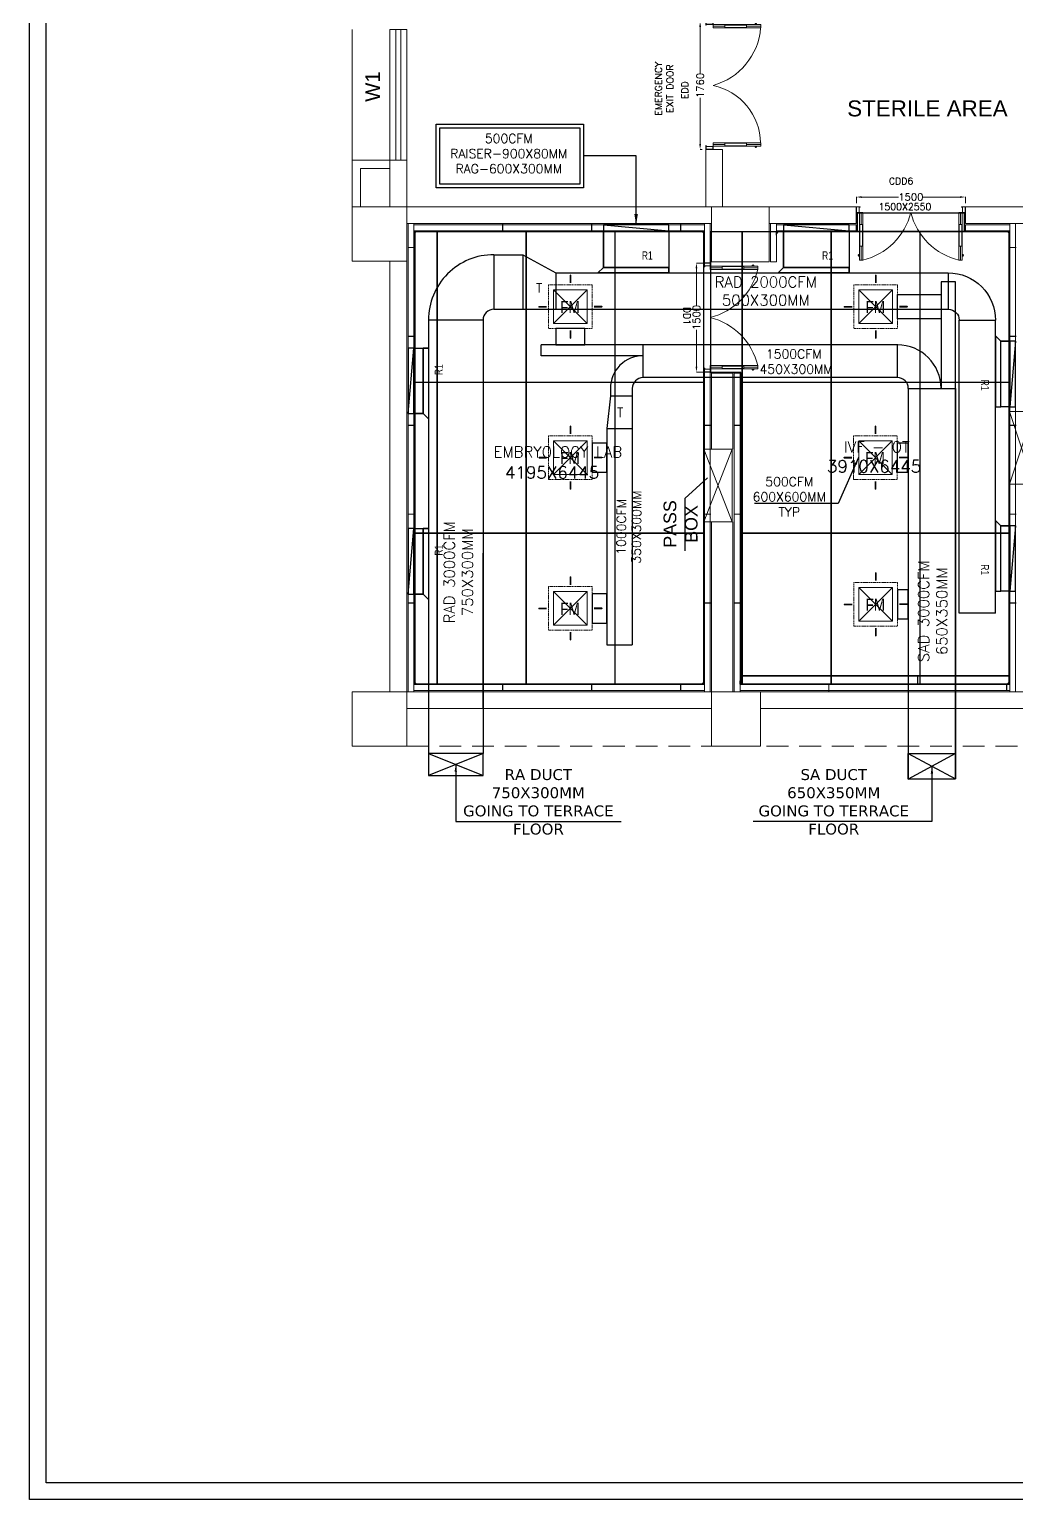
# Model space of a CAD drawing. Header units: millimetres. Extents: x 3552052 to 4144896, y -707811 to -630695.
# Drawn here: x 3959407 to 3972986, y -666235 to -646004 of the extents above; entities that cross this region are included whole.
import ezdxf
from ezdxf.enums import TextEntityAlignment as Align

# ---------------------------------------------------------------- set-up
doc = ezdxf.new("R2010")
doc.units = ezdxf.units.MM
doc.header["$LTSCALE"] = 6
doc.header["$MEASUREMENT"] = 0
doc.linetypes.add('DASHED', pattern=[0.75, 0.5, -0.25])
doc.linetypes.add('HIDDEN', pattern=[0.375, 0.25, -0.125])
doc.layers.get('0').update_dxf_attribs({"linetype": 'CONTINUOUS', "lineweight": 0})
doc.layers.get('Defpoints').update_dxf_attribs({"linetype": 'CONTINUOUS', "lineweight": 0})
for name, color, linetype, lineweight in [('0 Room description', 6, 'CONTINUOUS', 0), ('0 Room Dimensions', 7, 'CONTINUOUS', 0), ('1200 Door', 144, 'CONTINUOUS', 0), ('80 mm Wall', 5, 'CONTINUOUS', 0), ('Ahlada 50mm Ceiling Panels', 191, 'CONTINUOUS', 0), ('Ahlada Coving', 3, 'CONTINUOUS', 0), ('Chajja', 7, 'CONTINUOUS', 0), ('COL', 5, 'CONTINUOUS', 0), ('DIM', 7, 'CONTINUOUS', 0), ('Double Leaf Door', 4, 'CONTINUOUS', 0), ('JOINERY', 7, 'CONTINUOUS', 0), ('MEP_HVAC_RA_DUCT', 1, 'CONTINUOUS', 0), ('MEP_HVAC_RA_RAISERS', 3, 'CONTINUOUS', 0), ('MEP_HVAC_SUPPLY_AIR_DUCT', 3, 'CONTINUOUS', 0), ('MEP_HVAC_SUPPLY_DIFFUSER', 5, 'CONTINUOUS', 0), ('MEP_HVAC_TEXT', 7, 'CONTINUOUS', 0), ('Partition-80WP', 7, 'CONTINUOUS', 0), ('Supply Diffusers', 3, 'CONTINUOUS', 0), ('WALL', 8, 'CONTINUOUS', 0), ('walls', 1, 'CONTINUOUS', 0), ('WIN', 151, 'CONTINUOUS', 0), ('Window', 161, 'CONTINUOUS', 0)]:
    doc.layers.add(name, color=color, linetype=linetype, lineweight=lineweight)
doc.styles.add('ARIAL', font='arial.ttf')
doc.styles.add('ARIEL', font='sanss___.ttf', dxfattribs={"width": 0.75})
doc.styles.add('ROMAN', font='arial.ttf', dxfattribs={"width": 0.8})
doc.styles.add('ROMANS', font='romans.shx')
doc.styles.add('SIMPLEX', font='SIMPLEX')
doc.styles.add('VERDANA', font='verdana.ttf')
doc.dimstyles.new('AEPL1', dxfattribs={"dimtxt": 100, "dimasz": 75, "dimexe": 25, "dimexo": 50, "dimtad": 0, "dimdec": 0, "dimtxsty": 'ROMANS', "dimcen": 2.5, "dimclrd": 7, "dimclre": 7, "dimclrt": 7, "dimadec": 0, "dimazin": 0, "dimtfac": 1, "dimtdec": 0, "dimtmove": 0, "dimatfit": 3, "dimfxl": 1, "dimlwd": 0, "dimlwe": 0, "dimarcsym": 0})
doc.dimstyles.new('TEXT', dxfattribs={"dimscale": 0, "dimtxt": 500, "dimasz": 100, "dimexe": 75, "dimexo": 100, "dimgap": 50, "dimtad": 0, "dimdec": 0, "dimzin": 0, "dimdsep": 46, "dimtxsty": 'ARIAL', "dimblk": 'OBLIQUE', "dimcen": 0.09, "dimdle": 100, "dimclrd": 256, "dimclre": 256, "dimclrt": 6, "dimadec": 0, "dimazin": 0, "dimtfac": 1, "dimtdec": 0, "dimtofl": 0, "dimtmove": 2, "dimatfit": 3, "dimfxl": 1, "dimfrac": 2, "dimtolj": 1, "dimtzin": 0, "dimarcsym": 0})

# ---------------------------------------------------------------- blocks, each defined once
blk = doc.blocks.new('_Oblique')
at = {"color": 0, "linetype": 'ByBlock', "lineweight": -2}
blk.add_line((-0.5, -0.5), (0.5, 0.5), dxfattribs=at)
blk = doc.blocks.new('*D823')
at = {"layer": 'Defpoints', "color": 0, "linetype": 'ByBlock', "transparency": 16777216}
for p in [(3862501, -691043), (3861001, -691176), (3862501, -691176)]:
    blk.add_point(p, dxfattribs=at)
at = {"layer": 'DIM', "color": 7, "linetype": 'ByBlock', "lineweight": 0, "transparency": 16777216}
for p, q in [((3861001, -691126), (3861001, -691042)), ((3861076, -691043), (3861581, -691043)), ((3862426, -691043), (3861920, -691043)), ((3862501, -691126), (3862501, -691042))]:
    blk.add_line(p, q, dxfattribs=at)
at = {"layer": 'DIM', "color": 7, "linetype": 'ByBlock', "transparency": 16777216}
for points in [[(3861076, -691031), (3861076, -691056), (3861001, -691043)], [(3862426, -691031), (3862426, -691056), (3862501, -691043)]]:
    blk.add_solid(points, dxfattribs=at)
at = {"layer": 'DIM', "color": 0, "linetype": 'ByBlock', "transparency": 16777216, "insert": (3861751, -691043), "char_height": 100, "attachment_point": 5, "style": 'ROMANS'}
blk.add_mtext('1500', dxfattribs=at)
blk = doc.blocks.new('1500x80')
at = {"layer": 'Double Leaf Door'}
for points in [[(99336, -25418), (99341, -25418), (99341, -25121), (99336, -25121)], [(99380, -25121), (99375, -25121), (99375, -25418), (99380, -25418)], [(100704, -25121), (100709, -25121), (100709, -25418), (100704, -25418)], [(100748, -25418), (100743, -25418), (100743, -25121), (100748, -25121)]]:
    blk.add_hatch(color=6, dxfattribs=at).paths.add_polyline_path(points)
at = {"layer": 'Double Leaf Door', "color": 8}
for p, q in [((99322, -24985), (99322, -25003)), ((99336, -24983), (99324, -24983)), ((99324, -25005), (99336, -25005)), ((99336, -25582), (99336, -24928)), ((99336, -24928), (99380, -24928)), ((99336, -24983), (99336, -25005)), ((99358, -25121), (99358, -24928)), ((99380, -24928), (99380, -25582)), ((100748, -24928), (100704, -24928)), ((100704, -24928), (100704, -25582)), ((100726, -25121), (100726, -24928)), ((100748, -25582), (100748, -24928)), ((100748, -24983), (100760, -24983)), ((100748, -24983), (100748, -25005)), ((100760, -25005), (100748, -25005)), ((100762, -24985), (100762, -25003)), ((99358, -25582), (99358, -25418)), ((100726, -25582), (100726, -25418)), ((99292, -25582), (99292, -25662)), ((99332, -25582), (99292, -25582)), ((99292, -25662), (99332, -25662)), ((99294, -25584), (99294, -25660)), ((99330, -25584), (99294, -25584)), ((99294, -25660), (99332, -25660)), ((99330, -25659), (99330, -25584)), ((99342, -25659), (99330, -25659)), ((99332, -25657), (99332, -25582)), ((99344, -25657), (99332, -25657)), ((99332, -25660), (99342, -25660)), ((99332, -25662), (99344, -25662)), ((99380, -25582), (99336, -25582)), ((99342, -25660), (99342, -25659)), ((99344, -25662), (99344, -25657)), ((100704, -25582), (100748, -25582)), ((100740, -25662), (100740, -25657)), ((100740, -25657), (100752, -25657)), ((100752, -25662), (100740, -25662)), ((100742, -25660), (100742, -25659)), ((100742, -25659), (100754, -25659)), ((100752, -25660), (100742, -25660)), ((100752, -25657), (100752, -25582)), ((100752, -25582), (100792, -25582)), ((100790, -25660), (100752, -25660)), ((100792, -25662), (100752, -25662)), ((100754, -25659), (100754, -25584)), ((100754, -25584), (100790, -25584)), ((100790, -25584), (100790, -25660)), ((100792, -25582), (100792, -25662))]:
    blk.add_line(p, q, dxfattribs=at)
at = {"layer": 'Double Leaf Door', "color": 6}
for p, q in [((99380, -25121), (99336, -25121)), ((99336, -25121), (99336, -25418)), ((99341, -25418), (99341, -25121)), ((99375, -25418), (99375, -25121)), ((99380, -25418), (99380, -25121)), ((100704, -25418), (100704, -25121)), ((100704, -25121), (100748, -25121)), ((100709, -25418), (100709, -25121)), ((100743, -25418), (100743, -25121)), ((100748, -25121), (100748, -25418)), ((99336, -25418), (99380, -25418)), ((100748, -25418), (100704, -25418))]:
    blk.add_line(p, q, dxfattribs=at)
at = {"layer": 'Double Leaf Door', "color": 6, "ltscale": 100}
for p, q in [((99375, -25121), (99375, -25418)), ((100709, -25121), (100709, -25418))]:
    blk.add_line(p, q, dxfattribs=at)
at = {"layer": 'Double Leaf Door', "color": 6}
for points in [[(99336, -25121), (99336, -25418), (99341, -25418), (99341, -25121), (99336, -25121)], [(99380, -25121), (99380, -25418), (99375, -25418), (99375, -25121), (99380, -25121)], [(100704, -25121), (100704, -25418), (100709, -25418), (100709, -25121), (100704, -25121)], [(100748, -25121), (100748, -25418), (100743, -25418), (100743, -25121), (100748, -25121)]]:
    blk.add_lwpolyline(points, dxfattribs=at)
at = {"layer": 'Double Leaf Door', "ltscale": 5000}
for points in [[(99336, -25121), (99336, -25418), (99341, -25418), (99341, -25121), (99336, -25121)], [(100748, -25121), (100748, -25418), (100743, -25418), (100743, -25121), (100748, -25121)]]:
    blk.add_lwpolyline(points, dxfattribs=at)
at = {"layer": 'Double Leaf Door', "color": 8}
for centre, radius, start, end in [((99322, -24994), 3.72, 90, 270), ((99324, -24985), 1.98, 90, 180), ((99324, -25003), 1.98, 180, 270), ((99176, -25796), 892, 13.906, 76.7864), ((100908, -25796), 892, 103.2136, 166.094), ((100760, -24985), 1.98, 0, 90), ((100760, -25003), 1.98, 270, 0), ((100762, -24994), 3.72, 270, 90)]:
    blk.add_arc(centre, radius, start, end, dxfattribs=at)
blk = doc.blocks.new('1800x100')
at = {"layer": 'Double Leaf Door'}
for points in [[(101628, -31395), (101633, -31395), (101633, -31098), (101628, -31098)], [(101672, -31098), (101667, -31098), (101667, -31395), (101672, -31395)], [(103256, -31098), (103261, -31098), (103261, -31395), (103256, -31395)], [(103300, -31395), (103295, -31395), (103295, -31098), (103300, -31098)]]:
    blk.add_hatch(color=6, dxfattribs=at).paths.add_polyline_path(points)
at = {"layer": 'Double Leaf Door', "color": 8}
for p, q in [((101628, -31558), (101628, -30904)), ((101628, -30904), (101672, -30904)), ((101650, -31098), (101650, -30904)), ((101672, -30904), (101672, -31558)), ((103300, -30904), (103256, -30904)), ((103256, -30904), (103256, -31558)), ((103278, -31098), (103278, -30904)), ((103300, -31558), (103300, -30904)), ((101613, -30962), (101613, -30980)), ((101628, -30960), (101615, -30960)), ((101615, -30982), (101628, -30982)), ((101628, -30960), (101628, -30982)), ((103300, -30960), (103312, -30960)), ((103300, -30960), (103300, -30982)), ((103312, -30982), (103300, -30982)), ((103314, -30962), (103314, -30980)), ((101584, -31558), (101584, -31658)), ((101624, -31558), (101584, -31558)), ((101586, -31560), (101586, -31656)), ((101622, -31560), (101586, -31560)), ((101622, -31655), (101622, -31560)), ((101624, -31654), (101624, -31558)), ((101672, -31558), (101628, -31558)), ((101650, -31558), (101650, -31395)), ((103256, -31558), (103300, -31558)), ((103278, -31558), (103278, -31395)), ((103304, -31654), (103304, -31558)), ((103304, -31558), (103344, -31558)), ((103306, -31655), (103306, -31560)), ((103306, -31560), (103342, -31560)), ((103342, -31560), (103342, -31656)), ((103344, -31558), (103344, -31658)), ((101584, -31658), (101624, -31658)), ((101586, -31656), (101624, -31656)), ((101634, -31655), (101622, -31655)), ((101636, -31654), (101624, -31654)), ((101624, -31656), (101634, -31656)), ((101624, -31658), (101636, -31658)), ((101634, -31656), (101634, -31655)), ((101636, -31658), (101636, -31654)), ((103292, -31658), (103292, -31654)), ((103292, -31654), (103304, -31654)), ((103304, -31658), (103292, -31658)), ((103294, -31656), (103294, -31655)), ((103294, -31655), (103306, -31655)), ((103304, -31656), (103294, -31656)), ((103342, -31656), (103304, -31656)), ((103344, -31658), (103304, -31658))]:
    blk.add_line(p, q, dxfattribs=at)
at = {"layer": 'Double Leaf Door', "color": 6}
for p, q in [((101672, -31098), (101628, -31098)), ((101628, -31098), (101628, -31395)), ((101633, -31395), (101633, -31098)), ((101667, -31395), (101667, -31098)), ((101672, -31395), (101672, -31098)), ((103256, -31395), (103256, -31098)), ((103256, -31098), (103300, -31098)), ((103261, -31395), (103261, -31098)), ((103295, -31395), (103295, -31098)), ((103300, -31098), (103300, -31395)), ((101628, -31395), (101672, -31395)), ((103300, -31395), (103256, -31395))]:
    blk.add_line(p, q, dxfattribs=at)
at = {"layer": 'Double Leaf Door', "color": 6, "ltscale": 100}
for p, q in [((101667, -31098), (101667, -31395)), ((103261, -31098), (103261, -31395))]:
    blk.add_line(p, q, dxfattribs=at)
at = {"layer": 'Double Leaf Door', "color": 6}
for points in [[(101628, -31098), (101628, -31395), (101633, -31395), (101633, -31098), (101628, -31098)], [(101672, -31098), (101672, -31395), (101667, -31395), (101667, -31098), (101672, -31098)], [(103256, -31098), (103256, -31395), (103261, -31395), (103261, -31098), (103256, -31098)], [(103300, -31098), (103300, -31395), (103295, -31395), (103295, -31098), (103300, -31098)]]:
    blk.add_lwpolyline(points, dxfattribs=at)
at = {"layer": 'Double Leaf Door', "ltscale": 5000}
for points in [[(101628, -31098), (101628, -31395), (101633, -31395), (101633, -31098), (101628, -31098)], [(103300, -31098), (103300, -31395), (103295, -31395), (103295, -31098), (103300, -31098)]]:
    blk.add_lwpolyline(points, dxfattribs=at)
at = {"layer": 'Double Leaf Door', "color": 8}
for centre, radius, start, end in [((101602, -31796), 894, 15.3848, 85.5115), ((103269, -31727), 822, 90.8957, 168.2081), ((101613, -30971), 3.72, 90, 270), ((101615, -30962), 1.98, 90, 180), ((101615, -30980), 1.98, 180, 270), ((103312, -30962), 1.98, 0, 90), ((103312, -30980), 1.98, 270, 0), ((103314, -30971), 3.72, 270, 90)]:
    blk.add_arc(centre, radius, start, end, dxfattribs=at)
blk = doc.blocks.new('*D827')
at = {"layer": 'Defpoints', "color": 0, "linetype": 'ByBlock', "transparency": 16777216}
for p in [(3858931, -688627), (3858852, -690387), (3858931, -690387)]:
    blk.add_point(p, dxfattribs=at)
at = {"layer": 'DIM', "color": 7, "linetype": 'ByBlock', "lineweight": 0, "transparency": 16777216}
for p, q in [((3858881, -688627), (3858851, -688627)), ((3858852, -688702), (3858852, -689337)), ((3858852, -690312), (3858852, -689677)), ((3858881, -690387), (3858851, -690387))]:
    blk.add_line(p, q, dxfattribs=at)
at = {"layer": 'DIM', "color": 7, "linetype": 'ByBlock', "transparency": 16777216}
for points in [[(3858840, -688702), (3858865, -688702), (3858852, -688627)], [(3858840, -690312), (3858865, -690312), (3858852, -690387)]]:
    blk.add_solid(points, dxfattribs=at)
at = {"layer": 'DIM', "color": 0, "linetype": 'ByBlock', "transparency": 16777216, "insert": (3858852, -689507), "char_height": 100, "attachment_point": 5, "rotation": 90, "style": 'ROMANS'}
blk.add_mtext('1760', dxfattribs=at)
blk = doc.blocks.new('*D830')
at = {"layer": 'Defpoints', "color": 0, "linetype": 'ByBlock', "transparency": 16777216}
for p in [(3858802, -691951), (3858951, -691951), (3858951, -693451)]:
    blk.add_point(p, dxfattribs=at)
at = {"layer": 'DIM', "color": 7, "linetype": 'ByBlock', "lineweight": 0, "transparency": 16777216}
for p, q in [((3858901, -691951), (3858801, -691951)), ((3858802, -692026), (3858802, -692532)), ((3858802, -693376), (3858802, -692871)), ((3858901, -693451), (3858801, -693451))]:
    blk.add_line(p, q, dxfattribs=at)
at = {"layer": 'DIM', "color": 7, "linetype": 'ByBlock', "transparency": 16777216}
for points in [[(3858789, -692026), (3858814, -692026), (3858802, -691951)], [(3858789, -693376), (3858814, -693376), (3858802, -693451)]]:
    blk.add_solid(points, dxfattribs=at)
at = {"layer": 'DIM', "color": 0, "linetype": 'ByBlock', "transparency": 16777216, "insert": (3858802, -692701), "char_height": 100, "attachment_point": 5, "rotation": 90, "style": 'ROMANS'}
blk.add_mtext('1500', dxfattribs=at)
blk = doc.blocks.new('A010004 Mezz.F. Layout Plan$0$b & c')
at = {"layer": 'Ahlada Coving', "color": 3}
for p, q in [((-4, 41), (-6, 42)), ((-3, 8), (-4, 8)), ((-4, 8), (-3, 6)), ((5, 15), (-3, 8)), ((-3, 6), (6, 14)), ((9, 11), (0, 3)), ((0, 3), (2, 2)), ((2, 3), (10, 11)), ((2, 2), (2, 3)), ((37, 0), (35, 2))]:
    blk.add_line(p, q, dxfattribs=at)
blk.add_lwpolyline([(-6, 31), (-6, 6), (0, 0), (25, 0), (23, 2), (13, 2), (4, 4), (4, 2), (1, 2), (-4, 6), (-4, 9), (-1, 9), (-4, 19), (-4, 28), (-6, 31)], dxfattribs=at)
for radius, start, end in [(44, 181.9548, 220.5976), (42.5, 184.1661, 265.906), (44, 222.2286, 227.7746), (44, 229.4056, 268.1119)]:
    blk.add_arc((38, 44), radius, start, end, dxfattribs=at)
blk = doc.blocks.new('RA_RAISER')
at = {"layer": 'MEP_HVAC_RA_RAISERS', "lineweight": 25}
blk.add_line((3561966, -606673), (3562866, -606753), dxfattribs=at)
blk.add_lwpolyline([(3562866, -606673), (3561966, -606673), (3561966, -606753), (3562866, -606753)], close=True, dxfattribs=at)
blk.add_lwpolyline([(3562416, -606784, 0, 66.4, 0), (3562416, -606862, 0, 0, 0), (3562416, -606988, 0, 0, 0), (3562516, -606988, 0, 0, 0), (3562241, -607053, 0, 0, 0), (3562393, -607053, 0, 0, 0), (3562393, -607148, 0, 0, 0)], format="xyseb", dxfattribs=at)
at = {"layer": 'MEP_HVAC_RA_RAISERS', "lineweight": 25, "insert": (3562494, -607037), "char_height": 112.5, "width": 174.15, "attachment_point": 1, "style": 'ARIEL'}
blk.add_mtext('R1', dxfattribs=at)
blk = doc.blocks.new('FM3')
at = {"layer": 'Supply Diffusers'}
for p, q in [((235, -235), (-235, 235)), ((-235, -235), (235, 235))]:
    blk.add_line(p, q, dxfattribs=at)
at = {"layer": 'Supply Diffusers', "color": 7}
for points in [[(1, 451, 0, 150, 0), (1, 391, 25, 25, 0), (1, 330, 25, 25, 0)], [(-451, -1, 0, 150, 0), (-391, -1, 25, 25, 0), (-330, -1, 25, 25, 0)], [(451, 1, 0, 150, 0), (390, 1, 25, 25, 0), (330, 1, 25, 25, 0)], [(1, -451, 0, 150, 0), (1, -390, 25, 25, 0), (1, -330, 25, 25, 0)]]:
    blk.add_lwpolyline(points, format="xyseb", dxfattribs=at)
at = {"layer": 'Supply Diffusers', "linetype": 'DASHED', "ltscale": 5}
blk.add_lwpolyline([(-305, -305), (305, -305), (305, 305), (-305, 305)], close=True, dxfattribs=at)
at = {"layer": 'Supply Diffusers'}
blk.add_lwpolyline([(-235, -235), (235, -235), (235, 235), (-235, 235)], close=True, dxfattribs=at)
at = {"layer": 'Supply Diffusers', "style": 'ROMAN', "width": 0.8}
blk.add_text('FM', height=170, dxfattribs=at).set_placement((-144, -90))
blk = doc.blocks.new('SA DIFFUSER 600X600MM')
at = {"layer": 'Supply Diffusers', "color": 1, "xscale": 0.9836065573758823, "yscale": 0.9836065573758823, "zscale": 0.9836065573758823}
blk.add_blockref('FM3', (1302830, -127949, 14385), dxfattribs=at)
blk = doc.blocks.new('EEEE')
at = {"layer": '80 mm Wall', "ltscale": 500}
for p, q in [((3854835.7, -691406.4), (3854835.7, -697851.4)), ((3854915.7, -691406.4), (3854915.7, -697851.4)), ((3854915.7, -691426.4), (3858910.7, -691426.4)), ((3858910.7, -691406.4), (3858910.7, -691951.4)), ((3858990.7, -691406.4), (3858990.7, -691951.4)), ((3859820.7, -691406.4), (3859820.7, -691936.4)), ((3859900.7, -691406.4), (3859900.7, -691936.4)), ((3859900.7, -691426.4), (3861000.7, -691426.4)), ((3861000.7, -691426.4), (3861000.7, -691506.4)), ((3862500.7, -691426.4), (3863110.7, -691426.4)), ((3863110.7, -691406.4), (3863110.7, -697851.4)), ((3863190.7, -691406.4), (3863190.7, -697851.4)), ((3854915.7, -691506.4), (3858910.7, -691506.4)), ((3859900.7, -691506.4), (3861000.7, -691506.4)), ((3862500.7, -691506.4), (3863110.7, -691506.4)), ((3859820.7, -691936.4), (3859900.7, -691936.4)), ((3858910.7, -693451.4), (3858910.7, -697851.4)), ((3858990.7, -693451.4), (3858990.7, -697851.4)), ((3859320.7, -693466.4), (3859320.7, -697851.4)), ((3859400.7, -693466.4), (3859400.7, -697851.4)), ((3854915.7, -697751.4), (3858910.7, -697751.4)), ((3859400.7, -697751.4), (3863110.7, -697751.4)), ((3854915.7, -697831.4), (3858910.7, -697831.4)), ((3859400.7, -697831.4), (3863110.7, -697831.4))]:
    blk.add_line(p, q, dxfattribs=at)
at = {"layer": '80 mm Wall', "color": 8, "ltscale": 500}
for p, q in [((3862500.7, -691426.4), (3862500.7, -691506.4)), ((3858990.7, -691951.4), (3858910.7, -691951.4)), ((3858990.7, -693451.4), (3858910.7, -693451.4)), ((3859320.7, -693466.4), (3859400.7, -693466.4))]:
    blk.add_line(p, q, dxfattribs=at)
at = {"layer": 'Ahlada 50mm Ceiling Panels', "linetype": 'ByBlock', "lineweight": -2}
for p, q in [((3861010.7, -691266.4), (3861010.7, -691513.4)), ((3862490.7, -691266.4), (3861010.7, -691266.4)), ((3854925.7, -691516.4), (3858900.7, -691516.4)), ((3854925.7, -691516.4), (3854925.7, -697741.4)), ((3855231.7, -691516.4), (3855231.7, -697741.4)), ((3855234.7, -691516.4), (3855234.7, -697741.4)), ((3856454.7, -691516.4), (3856454.7, -697741.4)), ((3856457.7, -691516.4), (3856457.7, -697741.4)), ((3857677.7, -691516.4), (3857677.7, -697741.4)), ((3857680.7, -691516.4), (3857680.7, -697741.4)), ((3858900.7, -691516.4), (3858900.7, -697741.4)), ((3859000.7, -691516.4), (3863100.7, -691516.4)), ((3859000.7, -693456.4), (3859000.7, -691516.4)), ((3859431.7, -697741.4), (3859431.7, -691516.4)), ((3859434.7, -697741.4), (3859434.7, -691516.4)), ((3860654.7, -697741.4), (3860654.7, -691516.4)), ((3860657.7, -697741.4), (3860657.7, -691516.4)), ((3861010.7, -691513.4), (3862490.7, -691513.4)), ((3861877.7, -697741.4), (3861877.7, -691516.4)), ((3861880.7, -697741.4), (3861880.7, -691516.4)), ((3863100.7, -691516.4), (3863100.7, -697741.4)), ((3859410.7, -697741.4), (3859410.7, -693456.4)), ((3854925.7, -693589.4), (3858900.7, -693589.4)), ((3854925.7, -693592.4), (3858900.7, -693592.4)), ((3859410.7, -693589.4), (3863100.7, -693589.4)), ((3859410.7, -693592.4), (3863100.7, -693592.4)), ((3854925.7, -695665.4), (3858900.7, -695665.4)), ((3854925.7, -695668.4), (3858900.7, -695668.4)), ((3859410.7, -695665.4), (3863100.7, -695665.4)), ((3859410.7, -695668.4), (3863100.7, -695668.4)), ((3854925.7, -697741.4), (3858900.7, -697741.4)), ((3859410.7, -697628.4), (3863100.7, -697628.4)), ((3859410.7, -697631.4), (3863100.7, -697631.4)), ((3859410.7, -697741.4), (3863100.7, -697741.4))]:
    blk.add_line(p, q, dxfattribs=at)
at = {"layer": 'Ahlada 50mm Ceiling Panels', "color": 8, "linetype": 'ByBlock', "lineweight": -2}
for p, q in [((3862490.7, -691513.4), (3862490.7, -691266.4)), ((3859410.7, -693456.4), (3859000.7, -693456.4))]:
    blk.add_line(p, q, dxfattribs=at)
at = {"layer": 'Chajja', "color": 7, "linetype": 'HIDDEN', "ltscale": 200}
blk.add_line((3854815.7, -698601.4), (3877330.7, -698601.4), dxfattribs=at)
at = {"layer": 'COL', "color": 7}
for points in [[(3854065.7, -691176.4), (3854815.7, -691176.4), (3854815.7, -691926.4), (3854065.7, -691926.4)], [(3859010.7, -691936.4), (3859800.7, -691936.4), (3859800.7, -691176.4), (3859010.7, -691176.4)], [(3854065.7, -697851.4), (3854815.7, -697851.4), (3854815.7, -698601.4), (3854065.7, -698601.4)], [(3859010.7, -698601.4), (3859680.7, -698601.4), (3859680.7, -697851.4), (3859010.7, -697851.4)]]:
    blk.add_lwpolyline(points, close=True, dxfattribs=at)
at = {"layer": 'Partition-80WP', "ltscale": 0.5}
for p, q in [((3856135.7, -691416.5, -92016.4), (3856135.7, -691511.7, -92016.4)), ((3856138.7, -691416.5, -92016.4), (3856138.7, -691511.7, -92016.4)), ((3857358.7, -691416.5, -92016.4), (3857358.7, -691511.7, -92016.4)), ((3857361.7, -691416.5, -92016.4), (3857361.7, -691511.7, -92016.4)), ((3858581.7, -691416.5, -92016.4), (3858581.7, -691511.7, -92016.4)), ((3858584.7, -691416.5, -92016.4), (3858584.7, -691511.7, -92016.4)), ((3854924.7, -691736.2, -92016.4), (3854829.4, -691736.2, -92016.4)), ((3854924.7, -691739.2, -92016.4), (3854829.4, -691739.2, -92016.4)), ((3863199.7, -691736.2, -92016.4), (3863104.4, -691736.2, -92016.4)), ((3863199.7, -691739.2, -92016.4), (3863104.4, -691739.2, -92016.4)), ((3854924.7, -692959.2, -92016.4), (3854829.4, -692959.2, -92016.4)), ((3854924.7, -692962.2, -92016.4), (3854829.4, -692962.2, -92016.4)), ((3863199.7, -692959.2, -92016.4), (3863104.4, -692959.2, -92016.4)), ((3863199.7, -692962.2, -92016.4), (3863104.4, -692962.2, -92016.4)), ((3854924.7, -694182.2, -92016.4), (3854829.4, -694182.2, -92016.4)), ((3854924.7, -694185.2, -92016.4), (3854829.4, -694185.2, -92016.4)), ((3858999.7, -694182.2, -92016.4), (3858904.4, -694182.2, -92016.4)), ((3858999.7, -694185.2, -92016.4), (3858904.4, -694185.2, -92016.4)), ((3859409.7, -694182.2, -92016.4), (3859314.4, -694182.2, -92016.4)), ((3859409.7, -694185.2, -92016.4), (3859314.4, -694185.2, -92016.4)), ((3863199.7, -694182.2, -92016.4), (3863104.4, -694182.2, -92016.4)), ((3863199.7, -694185.2, -92016.4), (3863104.4, -694185.2, -92016.4)), ((3854924.7, -695405.2, -92016.4), (3854829.4, -695405.2, -92016.4)), ((3854924.7, -695408.2, -92016.4), (3854829.4, -695408.2, -92016.4)), ((3858999.7, -695405.2, -92016.4), (3858904.4, -695405.2, -92016.4)), ((3858999.7, -695408.2, -92016.4), (3858904.4, -695408.2, -92016.4)), ((3859409.7, -695405.2, -92016.4), (3859314.4, -695405.2, -92016.4)), ((3859409.7, -695408.2, -92016.4), (3859314.4, -695408.2, -92016.4)), ((3863199.7, -695405.2, -92016.4), (3863104.4, -695405.2, -92016.4)), ((3863199.7, -695408.2, -92016.4), (3863104.4, -695408.2, -92016.4)), ((3854924.7, -696628.2, -92016.4), (3854829.4, -696628.2, -92016.4)), ((3854924.7, -696631.2, -92016.4), (3854829.4, -696631.2, -92016.4)), ((3858999.7, -696628.2, -92016.4), (3858904.4, -696628.2, -92016.4)), ((3858999.7, -696631.2, -92016.4), (3858904.4, -696631.2, -92016.4)), ((3859409.7, -696628.2, -92016.4), (3859314.4, -696628.2, -92016.4)), ((3859409.7, -696631.2, -92016.4), (3859314.4, -696631.2, -92016.4)), ((3863199.7, -696628.2, -92016.4), (3863104.4, -696628.2, -92016.4)), ((3863199.7, -696631.2, -92016.4), (3863104.4, -696631.2, -92016.4)), ((3856135.7, -697741.5, -92016.4), (3856135.7, -697836.7, -92016.4)), ((3856138.7, -697741.5, -92016.4), (3856138.7, -697836.7, -92016.4)), ((3857358.7, -697741.5, -92016.4), (3857358.7, -697836.7, -92016.4)), ((3857361.7, -697741.5, -92016.4), (3857361.7, -697836.7, -92016.4)), ((3858581.7, -697741.5, -92016.4), (3858581.7, -697836.7, -92016.4)), ((3858584.7, -697741.5, -92016.4), (3858584.7, -697836.7, -92016.4)), ((3860620.7, -697751.4), (3860620.7, -697846.7)), ((3860623.7, -697751.4), (3860623.7, -697846.7)), ((3861843.7, -697640.7, -92016.4), (3861843.7, -697736, -92016.4)), ((3861846.7, -697640.7, -92016.4), (3861846.7, -697736, -92016.4)), ((3863066.7, -697741.5, -92016.4), (3863066.7, -697836.7, -92016.4)), ((3863069.7, -697741.5, -92016.4), (3863069.7, -697836.7, -92016.4))]:
    blk.add_line(p, q, dxfattribs=at)
at = {"layer": 'Partition-80WP', "color": 8, "ltscale": 0.5}
for p, q in [((3858999.7, -691948.4), (3858904.4, -691948.4)), ((3858999.7, -691951.4), (3858904.4, -691951.4)), ((3858999.7, -693451.4), (3858904.4, -693451.4)), ((3858999.7, -693454.4), (3858904.4, -693454.4))]:
    blk.add_line(p, q, dxfattribs=at)
at = {"layer": 'WALL', "color": 7, "linetype": 'ByBlock'}
for p, q in [((3854065.7, -688736.4), (3854065.7, -690536.4)), ((3858930.7, -691176.4), (3858930.7, -690386.9)), ((3859160.7, -691176.4), (3859160.7, -690386.9)), ((3854585.7, -690536.4), (3854585.7, -691176.4)), ((3854815.7, -690536.4), (3854815.7, -691176.4)), ((3854815.7, -691176.4), (3859010.7, -691176.4)), ((3859800.7, -691406.4), (3859800.7, -691176.4)), ((3859800.7, -691176.4), (3861000.7, -691176.4)), ((3861000.7, -691406.4), (3861000.7, -691176.4)), ((3862500.7, -691406.4), (3862500.7, -691176.4)), ((3862500.7, -691176.4), (3863365.7, -691176.4)), ((3854815.7, -691406.4), (3859010.7, -691406.4)), ((3859800.7, -691406.4), (3861000.7, -691406.4)), ((3862500.7, -691406.4), (3863365.7, -691406.4)), ((3854585.7, -691926.4), (3854585.7, -697851.4)), ((3854585.7, -691926.4), (3854585.7, -697851.4)), ((3854815.7, -691926.4), (3854815.7, -697851.4)), ((3854815.7, -691926.4), (3854815.7, -697851.4)), ((3859010.7, -693466.4), (3859010.7, -694513.9)), ((3859010.7, -693466.4), (3859300.7, -693466.4)), ((3859300.7, -693466.4), (3859300.7, -694513.9)), ((3859010.7, -695513.9), (3859010.7, -697851.4)), ((3859300.7, -695513.9), (3859300.7, -697851.4)), ((3854815.7, -697851.4), (3859010.7, -697851.4)), ((3859680.7, -697851.4), (3864855.7, -697851.4)), ((3854815.7, -698081.4), (3859010.7, -698081.4)), ((3859680.7, -698081.4), (3864855.7, -698081.4))]:
    blk.add_line(p, q, dxfattribs=at)
at = {"layer": 'WALL', "color": 7, "lineweight": 0}
blk.add_line((3858930.7, -690386.9), (3859160.7, -690386.9), dxfattribs=at)
at = {"layer": 'WALL', "color": 7, "linetype": 'ByBlock'}
for points in [[(3854065.7, -691176.4), (3854065.7, -690536.4), (3854585.7, -690536.4)], [(3854180.7, -691176.4), (3854180.7, -690651.4), (3854585.7, -690651.4)]]:
    blk.add_lwpolyline(points, dxfattribs=at)
at = {"layer": 'walls', "color": 8, "linetype": 'Continuous'}
blk.add_line((3854815.7, -690536.4), (3854585.7, -690536.4), dxfattribs=at)
at = {"layer": 'WIN', "color": 8, "linetype": 'Continuous'}
for p, q in [((3863435.8, -694993.9), (3863105.8, -693993.9)), ((3863105.8, -694993.9), (3863435.8, -693993.9)), ((3859293.1, -695513.9), (3858903.1, -694513.9)), ((3858903.1, -695513.9), (3859293.1, -694513.9))]:
    blk.add_line(p, q, dxfattribs=at)
for points in [[(3863105.8, -694993.9), (3863435.8, -694993.9), (3863435.8, -693993.9), (3863105.8, -693993.9)], [(3858903.1, -695513.9), (3859293.1, -695513.9), (3859293.1, -694513.9), (3858903.1, -694513.9)]]:
    blk.add_lwpolyline(points, close=True, dxfattribs=at)
at = {"layer": 'Window', "color": 7, "linetype": 'Continuous'}
for points in [[(3854585.7, -690536.4), (3854815.7, -690536.4), (3854815.7, -688736.4), (3854585.7, -688736.4)], [(3854665.7, -690536.4), (3854735.7, -690536.4), (3854735.7, -688736.4), (3854665.7, -688736.4)]]:
    blk.add_lwpolyline(points, close=True, dxfattribs=at)
at = {"layer": 'Ahlada Coving', "ltscale": 500, "yscale": 1.418185559101401, "zscale": 1.418185559101401, "rotation": 180}
for p, xscale in [((3854923.7, -691506.4), -1.418185559101401), ((3858902.7, -691506.4), 1.418185559101401), ((3859907.7, -691506.4), -1.418185559101401), ((3863102.7, -691506.4), 1.418185559101401)]:
    blk.add_blockref('A010004 Mezz.F. Layout Plan$0$b & c', p, dxfattribs=dict(at, xscale=xscale))
at = {"layer": 'Ahlada Coving', "ltscale": 500, "yscale": 1.418185559101401, "zscale": 1.418185559101401}
for p, xscale in [((3854923.7, -697751.4), 1.418185559101401), ((3858902.7, -697751.4), -1.418185559101401), ((3859408.7, -697751.4), 1.418185559101401), ((3863102.7, -697751.4), -1.418185559101401)]:
    blk.add_blockref('A010004 Mezz.F. Layout Plan$0$b & c', p, dxfattribs=dict(at, xscale=xscale))
at = {"layer": 'Double Leaf Door', "color": 8}
for name, p, rotation in [('1800x100', (3890589.2, -587043.1), 270), ('1500x80', (3961792.7, -716838.2), 180), ('1500x80', (3884572.5, -592659.4), 270)]:
    blk.add_blockref(name, p, dxfattribs=dict(at, rotation=rotation))
at = {"layer": '0 Room description', "color": 8, "style": 'SIMPLEX'}
for s, p in [('EMBRYOLOGY LAB', (3856895.1, -694550.5, -1610551)), ('IVF - OT', (3861281.9, -694481.5, -1610551))]:
    blk.add_text(s, height=150, dxfattribs=at).set_placement(p, align=Align.MIDDLE)
at = {"layer": '0 Room Dimensions', "color": 8, "lineweight": 0, "style": 'SIMPLEX'}
for s, p in [('3910X6445', (3860597.1, -694834.2, 241159.2)), ('4195X6445', (3856168.2, -694917.2, 241159.2))]:
    blk.add_text(s, height=168, dxfattribs=at).set_placement(p)
at = {"layer": '1200 Door', "color": 8, "linetype": 'ByBlock', "style": 'ROMANS'}
for s, rotation, p in [('EDD', 90, (3858689.6, -689695.4, -35804.4)), ('DD1', 270, (3858624.4, -692554.6, -35804.4))]:
    blk.add_text(s, height=94.18, rotation=rotation, dxfattribs=at).set_placement(p)
for s, p in [('CDD6', (3861448.7, -690871.2, -35804.4)), ('1500X2550', (3861306.4, -691223.5, -35804.4))]:
    blk.add_text(s, height=94.18, dxfattribs=at).set_placement(p)
at = {"layer": '1200 Door', "color": 8, "linetype": 'ByBlock', "insert": (3858358, -689584.5), "char_height": 94.18, "width": 1944.789, "attachment_point": 5, "rotation": 90, "style": 'ROMANS'}
blk.add_mtext(' EMERGENCY\\P EXIT DOOR', dxfattribs=at)
at = {"layer": 'DIM', "color": 7, "linetype": 'Continuous', "insert": (3858584.3, -695542, -101230.8), "char_height": 175, "width": 1149.25, "attachment_point": 5, "rotation": 90, "style": 'ARIAL'}
blk.add_mtext('PASS BOX', dxfattribs=at)
at = {"layer": 'JOINERY', "color": 7, "style": 'ARIAL', "width": 1}
blk.add_text('W1', height=200, rotation=90, dxfattribs=at).set_placement((3854448, -689733.1))
at = {"layer": 'WALL', "color": 7, "linetype": 'Continuous', "insert": (3861978.6, -689641.3), "char_height": 220.414, "width": 4941.395, "attachment_point": 5, "style": 'ARIAL'}
blk.add_mtext('\\PSTERILE AREA', dxfattribs=at)
at = {"layer": 'DIM', "color": 8, "linetype": 'ByBlock'}
dim = blk.add_linear_dim(base=(3858852.4, -690386.9), p1=(3858930.7, -688626.9), p2=(3858930.7, -690386.9), angle=90, dimstyle='AEPL1', dxfattribs=at)
dim.commit()
dim.dimension.update_dxf_attribs({"geometry": '*D827', "text_midpoint": (3858852.4, -689506.9)})
dim = blk.add_linear_dim(base=(3862500.7, -691043.2), p1=(3861000.7, -691176.4), p2=(3862500.7, -691176.4), dimstyle='AEPL1', dxfattribs=at)
dim.commit()
dim.dimension.update_dxf_attribs({"geometry": '*D823', "text_midpoint": (3861750.7, -691043.2), "dimtype": 160})
dim = blk.add_linear_dim(base=(3858801.8, -691951.4), p1=(3858950.7, -693451.4), p2=(3858950.7, -691951.4), angle=90, dimstyle='AEPL1', dxfattribs=at)
dim.commit()
dim.dimension.update_dxf_attribs({"geometry": '*D830', "text_midpoint": (3858801.8, -692701.4), "dimtype": 160})
at = {"layer": 'WIN', "color": 8, "linetype": 'Continuous'}
blk.add_leader([(3858953, -694905, -101230.8), (3858641.6, -695193.5, -101230.8), (3858641.6, -695911.3, -101230.8)], dimstyle='TEXT', override={"dimscale": 1, "dimtxt": 200, "dimasz": 50, "dimfxl": 0.18}, dxfattribs=at)

msp = doc.modelspace()

# ---------------------------------------------------------------- linework, layer by layer
at = {"color": 7, "lineweight": 30}
for points in [[(4004488.3, -634223.7), (4004488.3, -666235.1), (3959407.1, -666235.1), (3959407.1, -634223.7)], [(4004256.4, -634455.5), (4004256.4, -666003.3), (3959638.9, -666003.3), (3959638.9, -634455.5)], [(3965000.7, -647308), (3967028.2, -647308), (3967028.2, -648182.5), (3965000.7, -648182.5)], [(3965050.7, -647358), (3966978.2, -647358), (3966978.2, -648132.5), (3965050.7, -648132.5)]]:
    msp.add_lwpolyline(points, close=True, dxfattribs=at)
at = {"layer": 'MEP_HVAC_RA_DUCT', "color": 7, "lineweight": 30}
for points in [[(3967302.4, -648773.9), (3967302.4, -649278.9)], [(3968202.4, -648773.9), (3968202.4, -649353.9)], [(3966196.4, -649103.9), (3966196.4, -649853.9)], [(3968202.4, -649353.9), (3968202.4, -649278.9), (3967302.4, -649278.9), (3967227.4, -649353.9)]]:
    msp.add_lwpolyline(points, dxfattribs=at)
for points in [[(3968202.4, -648773.9), (3968202.4, -649278.9), (3967302.4, -649278.9), (3967302.4, -648773.9)], [(3968202.4, -649278.9), (3968202.4, -649353.9), (3967227.4, -649353.9), (3967302.4, -649278.9)]]:
    msp.add_lwpolyline(points, close=True, dxfattribs=at)
for points, elevation in [([(3969781.4, -648773.9), (3969781.4, -649278.9)], 0), ([(3970681.4, -648773.9), (3970681.4, -649353.9)], 0), ([(3970681.4, -649353.9), (3970681.4, -649278.9), (3969781.4, -649278.9), (3969706.4, -649353.9)], 0), ([(3964896.4, -650389.7), (3964821.4, -650389.7), (3964821.4, -651289.7), (3964896.4, -651364.7)], -92016.4), ([(3972891.4, -651195.6), (3972771.4, -651195.6)], -46008.2), ([(3964696.4, -651289.7), (3964821.4, -651289.7)], -92016.4), ([(3972696.4, -653735.7), (3972771.4, -653735.7), (3972771.4, -652835.7), (3972696.4, -652760.7)], -60392.9), ([(3972891.4, -652835.7), (3972771.4, -652835.7)], -46008.2), ([(3965646.4, -655348.9), (3965646.4, -653212.8)], -14384.8), ([(3964696.4, -653773.7), (3964821.4, -653773.7)], -92016.4), ([(3972891.4, -653735.7), (3972771.4, -653735.7)], -46008.2), ([(3964896.4, -655968.9), (3965646.4, -656268.9)], -14384.8)]:
    msp.add_lwpolyline(points, dxfattribs=dict(at, elevation=elevation))
for points, elevation in [([(3970681.4, -648773.9), (3970681.4, -649278.9), (3969781.4, -649278.9), (3969781.4, -648773.9)], 0), ([(3970681.4, -649278.9), (3970681.4, -649353.9), (3969706.4, -649353.9), (3969781.4, -649278.9)], 0), ([(3972696.4, -653735.7), (3972771.4, -653735.7), (3972771.4, -652835.7), (3972696.4, -652760.7)], -46008.2), ([(3972771.4, -652835.7), (3972891.4, -652835.7), (3972891.4, -653735.7), (3972771.4, -653735.7)], -46008.2)]:
    msp.add_lwpolyline(points, close=True, dxfattribs=dict(at, elevation=elevation))
at = {"layer": 'MEP_HVAC_RA_DUCT', "lineweight": -3}
for points in [[(3965796.4, -649103.9, 0.4142136), (3964896.4, -650003.9), (3964896.4, -655968.9)], [(3972046.4, -649353.9, -0.4142136), (3972696.4, -650003.9, -0.4142136)], [(3965796.4, -649853.9, 0.4142136), (3965646.4, -650003.9), (3965646.4, -655968.9)], [(3972046.4, -649853.9, -0.4142136), (3972196.4, -650003.9)]]:
    msp.add_lwpolyline(points, format="xyb", dxfattribs=at)
for points in [[(3965796.4, -649103.9), (3965796.4, -649853.9)], [(3965796.4, -649103.9), (3966196.4, -649103.9)], [(3966196.4, -649103.9), (3966646.4, -649353.9)], [(3966646.4, -649353.9), (3972046.4, -649353.9)], [(3966646.4, -649353.9), (3966646.4, -649853.9)], [(3972046.4, -649353.9), (3972046.4, -649853.9)], [(3965646.4, -650003.9), (3964896.4, -650003.9)], [(3965796.4, -649853.9), (3972046.4, -649853.9)], [(3972196.4, -650003.9), (3972696.4, -650003.9)]]:
    msp.add_lwpolyline(points, dxfattribs=at)
for points, elevation in [([(3972196.4, -654035.7), (3972196.4, -650003.9)], -14384.8), ([(3972696.4, -654035.7), (3972696.4, -650003.9)], -14384.8), ([(3972696.4, -651195.6), (3972771.4, -651195.6), (3972771.4, -650295.6), (3972696.4, -650220.6)], -60392.9), ([(3964696.4, -650389.7), (3964896.4, -650389.7)], -92016.4), ([(3972891.4, -650295.6), (3972771.4, -650295.6)], -46008.2), ([(3964696.4, -652873.7), (3964896.4, -652873.7)], -92016.4), ([(3964896.4, -652873.7), (3964821.4, -652873.7), (3964821.4, -653773.7), (3964896.4, -653848.7)], -92016.4), ([(3972696.4, -654035.7), (3972196.4, -654035.7)], -46008.2), ([(3965646.4, -655968.9), (3964896.4, -656268.9)], -14384.8)]:
    msp.add_lwpolyline(points, dxfattribs=dict(at, elevation=elevation))
for points, elevation in [([(3972696.4, -651195.6), (3972771.4, -651195.6), (3972771.4, -650295.6), (3972696.4, -650220.6)], -46008.2), ([(3964696.4, -650389.7), (3964821.4, -650389.7), (3964821.4, -651289.7), (3964696.4, -651289.7)], -92016.4), ([(3964821.4, -650389.7), (3964896.4, -650389.7), (3964896.4, -651364.7), (3964821.4, -651289.7)], -92016.4), ([(3972771.4, -650295.6), (3972891.4, -650295.6), (3972891.4, -651195.6), (3972771.4, -651195.6)], -46008.2), ([(3964696.4, -652873.7), (3964821.4, -652873.7), (3964821.4, -653773.7), (3964696.4, -653773.7)], -92016.4), ([(3964821.4, -652873.7), (3964896.4, -652873.7), (3964896.4, -653848.7), (3964821.4, -653773.7)], -92016.4), ([(3965646.4, -656268.9), (3965646.4, -655968.9), (3964896.4, -655968.9), (3964896.4, -656268.9)], -14384.8)]:
    msp.add_lwpolyline(points, close=True, dxfattribs=dict(at, elevation=elevation))
at = {"layer": 'MEP_HVAC_SUPPLY_AIR_DUCT', "lineweight": -3}
for points in [[(3972146.4, -650944.3), (3972146.4, -650944.3), (3972146.4, -649477.7), (3971946.5, -649477.7), (3971946.5, -650944.3)], [(3971353.6, -650344.4), (3966448.4, -650344.4)], [(3967848.1, -650494.4), (3966448.4, -650494.4), (3966448.4, -650344.4)], [(3967848.1, -650794.1), (3967848.1, -650344.4)], [(3971346.5, -650794.3), (3971346.5, -650344.3)], [(3971496.5, -650944.3), (3971496.5, -656320.3), (3972146.4, -656317.8), (3972146.4, -650944.3)], [(3971497.1, -650944.3), (3971496.5, -650944.3)], [(3971496.5, -650944.3), (3972146.4, -650944.3)], [(3967398.4, -651044.1), (3967348.4, -651494.1)], [(3967398.4, -651044.1), (3967698.4, -651044.1)], [(3967348.4, -651494.1), (3967348.4, -654471.9)], [(3967348.4, -651494.1), (3967698.4, -651494.1)]]:
    msp.add_lwpolyline(points, dxfattribs=at)
for points, elevation in [([(3971348.4, -649653.1), (3971946.5, -649653.1), (3971946.5, -649987.7), (3971348.4, -649987.7)], 0), ([(3966648.4, -650120.4), (3966648.4, -650344.4), (3967048.4, -650344.4), (3967048.4, -650120.4)], 0), ([(3971496.5, -656320.3), (3971496.5, -655970.3), (3972146.4, -655967.8), (3972146.4, -656317.8)], -14384.8)]:
    msp.add_lwpolyline(points, close=True, dxfattribs=dict(at, elevation=elevation))
for points in [[(3967848.1, -650494.4), (3967848.1, -650494.4, 0.4142136), (3967398.4, -650944.1), (3967398.4, -651044.1)], [(3971346.5, -650794.1), (3967848.4, -650794.1, 0.4142136), (3967698.4, -650944.1), (3967698.4, -654471.9)]]:
    msp.add_lwpolyline(points, format="xyb", dxfattribs=at)
for points, elevation in [([(3971496.5, -650944.3), (3971496.5, -656320.3)], -14384.8), ([(3972146.4, -650944.3), (3972146.4, -656317.8)], -14384.8), ([(3967348.4, -654471.9), (3967698.4, -654471.9)], 0), ([(3972146.4, -655967.8), (3971496.5, -656320.3)], -14384.8), ([(3971496.5, -655970.3), (3972146.4, -656317.8)], -14384.8)]:
    msp.add_lwpolyline(points, dxfattribs=dict(at, elevation=elevation))
for points in [[(3967148.4, -652096.4), (3967348.4, -652096.4), (3967348.4, -651696.4), (3967148.4, -651696.4)], [(3971344.4, -652096.4), (3971496.5, -652096.4), (3971496.5, -651696.4), (3971344.4, -651696.4)], [(3967148.4, -654172.4), (3967348.4, -654172.4), (3967348.4, -653772.4), (3967148.4, -653772.4)], [(3971348.4, -654115.9), (3971496.5, -654115.9), (3971496.5, -653715.9), (3971348.4, -653715.9)]]:
    msp.add_lwpolyline(points, close=True, dxfattribs=at)
for radius in [600, 150]:
    msp.add_arc((3971346.5, -650944.3), radius, 0, 90, dxfattribs=at)

# ---------------------------------------------------------------- block references
at = {"color": 0, "lineweight": -3}
msp.add_blockref('EEEE', (109780.7, 42732.5), dxfattribs=at)
at = {"layer": 'MEP_HVAC_RA_RAISERS', "lineweight": -3}
for p in [(405336.6, -42021.1), (407815.6, -42021.1)]:
    msp.add_blockref('RA_RAISER', p, dxfattribs=at)
for p, rotation in [((3357943.7, -4213255.5, -92016.4), 90), ((4579644.2, 2911670.3, -46008.2), 270), ((4579644.2, 2911670.3, -46008.2), 270), ((4579644.2, 2909130.1, -46008.2), 270), ((4579644.2, 2909130.1, -46008.2), 270), ((3357943.7, -4215739.5, -92016.4), 90)]:
    msp.add_blockref('RA_RAISER', p, dxfattribs=dict(at, rotation=rotation))
at = {"layer": 'MEP_HVAC_SUPPLY_DIFFUSER', "lineweight": -3}
for p in [(2664018.9, -521871, -14384.8), (2668218.9, -521871, -14384.8), (2664018.9, -523947, -14384.8), (2668214.9, -523947, -14384.8), (2664018.9, -526023, -14384.8), (2668218.9, -525966.5, -14384.8)]:
    msp.add_blockref('SA DIFFUSER 600X600MM', p, dxfattribs=at)

# ---------------------------------------------------------------- texts
at = {"layer": 'MEP_HVAC_TEXT', "color": 0, "lineweight": -3, "style": 'VERDANA'}
for s, insert, char_height, width, attachment_point, rotation in [('\\pxqc;{\\Fromans|c0;500CFM\\PRAISER-900X80MM\\PRAG-600X300MM}', (3966941.2, -647442.3, 0), 125, 1879.362, 3, 0.00688), ('\\pxqc;{\\Fromans|c0;\\C1;RAD \\C0;2000CFM\\P500X300MM}', (3968549.5, -649405.2, 0), 150, 1973.876, 1, 359.99312), ('{\\Fromans|c0;T}', (3966461.7, -649498.7, -1610551), 125, 179.202, 3, 0.00688), ('\\pxqc;{\\Fromans|c0;1500CFM\\P\\pq*;450X300MM }', (3970457.4, -650408.5), 125, 1072.158, 3, 0.00688), ('{\\Fromans|c0;T}', (3967577, -651212.8, -1610551), 125, 179.202, 3, 0.00688), ('\\pxqc;{\\Fromans|c0;500CFM\\P600X600MM\\PTYP}', (3969323.4, -652165.4, 1610551), 125, 1072.158, 1, 359.99312), ('\\pxqc;{\\Fromans|c0;1000CFM\\P350X300MM }', (3967490.8, -652313.1), 125, 1072.158, 3, 89.51681), ('\\pxqc;{\\Fromans|c0;\\C1;RAD \\C0;3000CFM\\P750X300MM}', (3965108.2, -654616.7, 0), 150, 2284.515, 1, 89.99312), ('\\pxqc;{\\Fromans|c0;\\C3;SAD\\C0; 3000CFM\\P650X350MM}', (3971632.6, -652982.3, 0), 150, 2057.353, 3, 90.00688), ('\\pxqc;{\\C1;RA} DUCT\\P750X300MM\\PGOING TO TERRACE FLOOR', (3965209.7, -656182.7, 0), 150, 2396.033, 1, 359.99312), ('\\pxqc;{\\C3;SA} DUCT\\P650X350MM\\PGOING TO TERRACE FLOOR', (3969273.1, -656182.7, 0), 150, 2396.033, 1, 359.99312)]:
    msp.add_mtext(s, dxfattribs=dict(at, insert=insert, char_height=char_height, width=width, attachment_point=attachment_point, rotation=rotation))

# ---------------------------------------------------------------- leaders
at = {"layer": 'MEP_HVAC_TEXT', "lineweight": -3}
for points, override in [([(3967752.4, -648693.9), (3967752.4, -647745.2), (3967028.2, -647745.2)], {"dimscale": 1, "dimtxt": 200, "dimasz": 150}), ([(3970813.3, -651896.4, 1610551), (3970534, -652526.9, 1610551), (3969380.5, -652526.9, 1610551)], {"dimscale": 1, "dimtxt": 200, "dimasz": 100}), ([(3965271.4, -656118.9, -14384.8), (3965272.3, -656901.9, -14384.8), (3967547.1, -656901.9, -14384.8)], {"dimscale": 1, "dimtxt": 200}), ([(3971821.7, -656143.9, -14384.8), (3971821.7, -656901.9, -14384.8), (3969360.8, -656901.9, -14384.8)], {"dimscale": 1, "dimtxt": 200})]:
    msp.add_leader(points, dimstyle='TEXT', override=override, dxfattribs=at)

doc.saveas('drawing.dxf')
